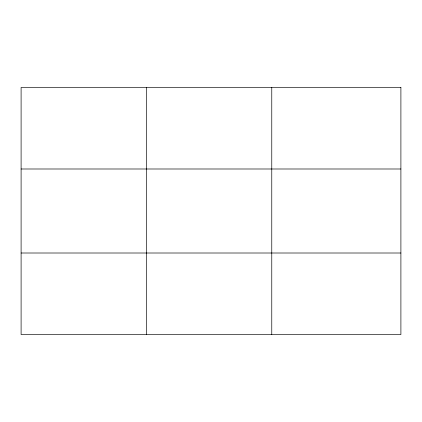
<?xml version="1.0" encoding="UTF-8"?>
<svg xmlns="http://www.w3.org/2000/svg" width="422" height="422" viewBox="0 0 422 422"><rect width="100%" height="100%" fill="white"/><g stroke="black" fill="none" stroke-linecap="round" stroke-linejoin="round"><path stroke-width="0.63" d="M146.434 334.541L146.434 87.46M271.768 334.541L271.768 87.46M21.1 168.995L400.9 168.995M21.1 253.005L400.9 253.005M400.9 87.46L400.9 334.541L21.1 334.541L21.1 87.46L400.9 87.46"/></g></svg>
